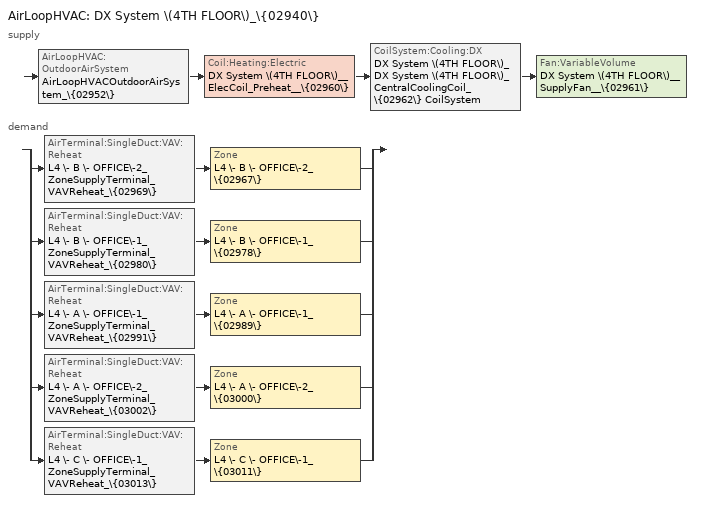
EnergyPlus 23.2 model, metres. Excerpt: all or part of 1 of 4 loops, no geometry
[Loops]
AirLoopHVAC 'DX System \(4TH FLOOR\)_\{02940\}'
 supply: AirLoopHVAC:OutdoorAirSystem 'AirLoopHVACOutdoorAirSystem_\{02952\}' > Coil:Heating:Electric 'DX System \(4TH FLOOR\)__ElecCoil_Preheat__\{02960\}' > CoilSystem:Cooling:DX 'DX System \(4TH FLOOR\)_DX System \(4TH FLOOR\)_CentralCoolingCoil_\{02962\} CoilSystem' > Fan:VariableVolume 'DX System \(4TH FLOOR\)__SupplyFan__\{02961\}'
 demand: split
  | AirTerminal:SingleDuct:VAV:Reheat 'L4 \- B \- OFFICE\-2_ZoneSupplyTerminal_VAVReheat_\{02969\}' > Zone 'L4 \- B \- OFFICE\-2_\{02967\}'
  | AirTerminal:SingleDuct:VAV:Reheat 'L4 \- B \- OFFICE\-1_ZoneSupplyTerminal_VAVReheat_\{02980\}' > Zone 'L4 \- B \- OFFICE\-1_\{02978\}'
  | AirTerminal:SingleDuct:VAV:Reheat 'L4 \- A \- OFFICE\-1_ZoneSupplyTerminal_VAVReheat_\{02991\}' > Zone 'L4 \- A \- OFFICE\-1_\{02989\}'
  | AirTerminal:SingleDuct:VAV:Reheat 'L4 \- A \- OFFICE\-2_ZoneSupplyTerminal_VAVReheat_\{03002\}' > Zone 'L4 \- A \- OFFICE\-2_\{03000\}'
  | AirTerminal:SingleDuct:VAV:Reheat 'L4 \- C \- OFFICE\-1_ZoneSupplyTerminal_VAVReheat_\{03013\}' > Zone 'L4 \- C \- OFFICE\-1_\{03011\}'
[ZoneControl:Thermostat] Temperature Difference Between Cutout And Setpoint {deltaC}=0
Name | Zone or ZoneList | Control Type Schedule | Control 1
L4 \- A \- OFFICE\-1_\{02989\} Thermostat | L4 \- A \- OFFICE\-1_\{02989\} | L4 \- A \- OFFICE\-1_\{02989\} Thermostat Schedule | DX System \(4TH FLOOR\)_Tstat_\{00067\} 2
L4 \- A \- OFFICE\-2_\{03000\} Thermostat | L4 \- A \- OFFICE\-2_\{03000\} | L4 \- A \- OFFICE\-2_\{03000\} Thermostat Schedule | DX System \(4TH FLOOR\)_Tstat_\{00067\} 3
L4 \- B \- OFFICE\-1_\{02978\} Thermostat | L4 \- B \- OFFICE\-1_\{02978\} | L4 \- B \- OFFICE\-1_\{02978\} Thermostat Schedule | DX System \(4TH FLOOR\)_Tstat_\{00067\} 1
L4 \- B \- OFFICE\-2_\{02967\} Thermostat | L4 \- B \- OFFICE\-2_\{02967\} | L4 \- B \- OFFICE\-2_\{02967\} Thermostat Schedule | DX System \(4TH FLOOR\)_Tstat_\{00067\}
L4 \- C \- OFFICE\-1_\{03011\} Thermostat | L4 \- C \- OFFICE\-1_\{03011\} | L4 \- C \- OFFICE\-1_\{03011\} Thermostat Schedule | DX System \(4TH FLOOR\)_Tstat_\{00067\} 4
[ThermostatSetpoint:DualSetpoint] Heating Setpoint Temperature Schedule=Default Fan/Thermostat Schedule_HtgSp_\{00086\}; Cooling Setpoint Temperature Schedule=Default Fan/Thermostat Schedule_ClgSp_\{00068\}
DX System \(4TH FLOOR\)_Tstat_\{00067\} 2; DX System \(4TH FLOOR\)_Tstat_\{00067\} 3; DX System \(4TH FLOOR\)_Tstat_\{00067\} 1; DX System \(4TH FLOOR\)_Tstat_\{00067\}; DX System \(4TH FLOOR\)_Tstat_\{00067\} 4
[Coil:Heating:Electric] Efficiency=1
Name | Availability Schedule | Nominal Capacity {W}
L4 \- A \- OFFICE\-1_SupplyReheat_ElectricCoil_\{02990\} | ZoneTerminalReheatCoil_Sch_\{02950\} | 2785.64
L4 \- A \- OFFICE\-2_SupplyReheat_ElectricCoil_\{03001\} | ZoneTerminalReheatCoil_Sch_\{02950\} | 3718.84
L4 \- B \- OFFICE\-1_SupplyReheat_ElectricCoil_\{02979\} | ZoneTerminalReheatCoil_Sch_\{02950\} | 2577.36
L4 \- B \- OFFICE\-2_SupplyReheat_ElectricCoil_\{02968\} | ZoneTerminalReheatCoil_Sch_\{02950\} | 3447.05
L4 \- C \- OFFICE\-1_SupplyReheat_ElectricCoil_\{03012\} | ZoneTerminalReheatCoil_Sch_\{02950\} | 3204.74
DX System \(4TH FLOOR\)__ElecCoil_Preheat__\{02960\} | PreheatCoil_Sch_\{02947\} | 35252.6
[Zone equipment]
L4 \- A \- OFFICE\-1_\{02989\}: L4 \- A \- OFFICE\-1_ZoneSupplyTerminal_VAVReheat_\{02991\}
L4 \- A \- OFFICE\-2_\{03000\}: L4 \- A \- OFFICE\-2_ZoneSupplyTerminal_VAVReheat_\{03002\}
L4 \- B \- OFFICE\-1_\{02978\}: L4 \- B \- OFFICE\-1_ZoneSupplyTerminal_VAVReheat_\{02980\}
L4 \- B \- OFFICE\-2_\{02967\}: L4 \- B \- OFFICE\-2_ZoneSupplyTerminal_VAVReheat_\{02969\}
L4 \- C \- OFFICE\-1_\{03011\}: L4 \- C \- OFFICE\-1_ZoneSupplyTerminal_VAVReheat_\{03013\}
[Sizing:Zone] Zone Cooling Design Supply Air Temperature Input Method=SupplyAirTemperature; Zone Cooling Design Supply Air Temperature {C}=12.7778; Zone Cooling Design Supply Air Temperature Difference {deltaC}=11.11; Zone Heating Design Supply Air Temperature Input Method=SupplyAirTemperature; Zone Heating Design Supply Air Temperature {C}=35; Zone Heating Design Supply Air Temperature Difference {deltaC}=11.11; Zone Cooling Design Supply Air Humidity Ratio {kgWater/kgDryAir}=0.0085; Zone Heating Design Supply Air Humidity Ratio {kgWater/kgDryAir}=0.008; Cooling Design Air Flow Method=Flow/Zone; Cooling Minimum Air Flow per Zone Floor Area {m3/s-m2}=0.000762; Cooling Minimum Air Flow {m3/s}=0; Cooling Minimum Air Flow Fraction=0; Heating Design Air Flow Method=Flow/Zone; Heating Maximum Air Flow per Zone Floor Area {m3/s-m2}=0.002032; Heating Maximum Air Flow {m3/s}=0.141576; Heating Maximum Air Flow Fraction=0.3; Account for Dedicated Outdoor Air System=No; Zone Load Sizing Method=Sensible Load Only No Latent Load; Zone Latent Cooling Design Supply Air Humidity Ratio Input Method=HumidityRatioDifference; Zone Cooling Design Supply Air Humidity Ratio Difference {kgWater/kgDryAir}=0.005; Zone Latent Heating Design Supply Air Humidity Ratio Input Method=HumidityRatioDifference; Zone Humidification Design Supply Air Humidity Ratio Difference {kgWater/kgDryAir}=0.005
Name | Design Specification Outdoor Air Object | Cooling Design Air Flow Rate {m3/s} | Heating Design Air Flow Rate {m3/s}
L4 \- A \- OFFICE\-1_\{02989\} | L4 \- A \- OFFICE\-1_\{02989\} DSOA Space List | 0.268439 | 0.104704
L4 \- A \- OFFICE\-2_\{03000\} | L4 \- A \- OFFICE\-2_\{03000\} DSOA Space List | 0.407973 | 0.13978
L4 \- B \- OFFICE\-1_\{02978\} | L4 \- B \- OFFICE\-1_\{02978\} DSOA Space List | 0.412375 | 0.0968753
L4 \- B \- OFFICE\-2_\{02967\} | L4 \- B \- OFFICE\-2_\{02967\} DSOA Space List | 0.695844 | 0.129564
L4 \- C \- OFFICE\-1_\{03011\} | L4 \- C \- OFFICE\-1_\{03011\} DSOA Space List | 0.454318 | 0.120456
[DesignSpecification:OutdoorAir] Outdoor Air Method=Sum; Outdoor Air Flow per Person {m3/s-person}=0; Outdoor Air Flow per Zone Floor Area {m3/s-m2}=0; Outdoor Air Flow per Zone {m3/s}=0; Outdoor Air Flow Air Changes per Hour {1/hr}=0
L4 \\\- A \\\- OFFICE\\\-1_\\\{02989\\\}_DesignSpecOA_\{02999\}; L4 \\\- A \\\- OFFICE\\\-2_\\\{03000\\\}_DesignSpecOA_\{03010\}; L4 \\\- B \\\- OFFICE\\\-1_\\\{02978\\\}_DesignSpecOA_\{02988\}; L4 \\\- B \\\- OFFICE\\\-2_\\\{02967\\\}_DesignSpecOA_\{02977\}; L4 \\\- C \\\- OFFICE\\\-1_\\\{03011\\\}_DesignSpecOA_\{03021\}
[DesignSpecification:OutdoorAir:SpaceList]
Name | Space Name 1 | Space Design Specification Outdoor Air Object Name 1
L4 \- A \- OFFICE\-1_\{02989\} DSOA Space List | Extruded Building 83 \- LCCA_L4 \- A \- OFFICE\-1_\{02046\} | L4 \\\- A \\\- OFFICE\\\-1_\\\{02989\\\}_DesignSpecOA_\{02999\}
L4 \- A \- OFFICE\-2_\{03000\} DSOA Space List | Extruded Building 83 \- LCCA_L4 \- A \- OFFICE\-2_\{02062\} | L4 \\\- A \\\- OFFICE\\\-2_\\\{03000\\\}_DesignSpecOA_\{03010\}
L4 \- B \- OFFICE\-1_\{02978\} DSOA Space List | Extruded Building 83 \- LCCA_L4 \- B \- OFFICE\-1_\{01940\} | L4 \\\- B \\\- OFFICE\\\-1_\\\{02978\\\}_DesignSpecOA_\{02988\}
L4 \- B \- OFFICE\-2_\{02967\} DSOA Space List | Extruded Building 83 \- LCCA_L4 \- B \- OFFICE\-2_\{01984\} | L4 \\\- B \\\- OFFICE\\\-2_\\\{02967\\\}_DesignSpecOA_\{02977\}
L4 \- C \- OFFICE\-1_\{03011\} DSOA Space List | Extruded Building 83 \- LCCA_L4 \- C \- OFFICE\-1_\{01895\} | L4 \\\- C \\\- OFFICE\\\-1_\\\{03011\\\}_DesignSpecOA_\{03021\}
[AirTerminal:SingleDuct:VAV:Reheat] Availability Schedule=Always On Discrete; Zone Minimum Air Flow Input Method=Scheduled; Constant Minimum Air Flow Fraction=0.3; Fixed Minimum Air Flow Rate {m3/s}=0; Maximum Hot Water or Steam Flow Rate {m3/s}=0; Minimum Hot Water or Steam Flow Rate {m3/s}=0; Convergence Tolerance=0.001; Damper Heating Action=ReverseWithLimits; Maximum Flow per Zone Floor Area During Reheat {m3/s-m2}=Autocalculate; Maximum Flow Fraction During Reheat=1; Maximum Reheat Air Temperature {C}=35
Name | Maximum Air Flow Rate {m3/s} | Minimum Air Flow Fraction Schedule | Reheat Coil
L4 \- A \- OFFICE\-1_ZoneSupplyTerminal_VAVReheat_\{02991\} | 0.268439 | L4 \- A \- OFFICE\-1_MinAirFlowFractionSch_\{02992\} | L4 \- A \- OFFICE\-1_SupplyReheat_ElectricCoil_\{02990\}
L4 \- A \- OFFICE\-2_ZoneSupplyTerminal_VAVReheat_\{03002\} | 0.407973 | L4 \- A \- OFFICE\-2_MinAirFlowFractionSch_\{03003\} | L4 \- A \- OFFICE\-2_SupplyReheat_ElectricCoil_\{03001\}
L4 \- B \- OFFICE\-1_ZoneSupplyTerminal_VAVReheat_\{02980\} | 0.412375 | L4 \- B \- OFFICE\-1_MinAirFlowFractionSch_\{02981\} | L4 \- B \- OFFICE\-1_SupplyReheat_ElectricCoil_\{02979\}
L4 \- B \- OFFICE\-2_ZoneSupplyTerminal_VAVReheat_\{02969\} | 0.695844 | L4 \- B \- OFFICE\-2_MinAirFlowFractionSch_\{02970\} | L4 \- B \- OFFICE\-2_SupplyReheat_ElectricCoil_\{02968\}
L4 \- C \- OFFICE\-1_ZoneSupplyTerminal_VAVReheat_\{03013\} | 0.454318 | L4 \- C \- OFFICE\-1_MinAirFlowFractionSch_\{03014\} | L4 \- C \- OFFICE\-1_SupplyReheat_ElectricCoil_\{03012\}
[AirLoopHVAC]
DX System \(4TH FLOOR\)_\{02940\}: Design Supply Air Flow Rate {m3/s}=AutoSize; Design Return Air Flow Fraction of Supply Air Flow=1
[Sizing:System]
DX System \(4TH FLOOR\)_\{02940\}: Type of Load to Size On=Sensible; Design Outdoor Air Flow Rate {m3/s}=0.591379; Central Heating Maximum System Air Flow Ratio=0.27225; Preheat Design Temperature {C}=10; Preheat Design Humidity Ratio {kgWater/kgDryAir}=0.008; Precool Design Temperature {C}=15.5556; Precool Design Humidity Ratio {kgWater/kgDryAir}=0.008; Central Cooling Design Supply Air Temperature {C}=12.7778; Central Heating Design Supply Air Temperature {C}=12.7778; Type of Zone Sum to Use=Coincident; 100% Outdoor Air in Cooling=No; 100% Outdoor Air in Heating=No; Central Cooling Design Supply Air Humidity Ratio {kgWater/kgDryAir}=0.0085; Central Heating Design Supply Air Humidity Ratio {kgWater/kgDryAir}=0.008; Cooling Supply Air Flow Rate Method=Flow/System; Cooling Supply Air Flow Rate {m3/s}=2.1722; Cooling Supply Air Flow Rate Per Floor Area {m3/s-m2}=0.00996765; Cooling Fraction of Autosized Cooling Supply Air Flow Rate=1; Cooling Supply Air Flow Rate Per Unit Cooling Capacity {m3/s-W}=3.94755e-05; Heating Supply Air Flow Rate Method=Flow/System; Heating Supply Air Flow Rate {m3/s}=2.1722; Heating Supply Air Flow Rate Per Floor Area {m3/s-m2}=0.00996765; Heating Fraction of Autosized Heating Supply Air Flow Rate=1; Heating Fraction of Autosized Cooling Supply Air Flow Rate=1; Heating Supply Air Flow Rate Per Unit Heating Capacity {m3/s-W}=3.15882e-05; System Outdoor Air Method=ZoneSum; Zone Maximum Outdoor Air Fraction=1; Cooling Design Capacity Method=CoolingDesignCapacity; Cooling Design Capacity {W}=Autosize; Cooling Design Capacity Per Floor Area {W/m2}=234.7; Fraction of Autosized Cooling Design Capacity=1; Heating Design Capacity Method=HeatingDesignCapacity; Heating Design Capacity {W}=Autosize; Heating Design Capacity Per Floor Area {W/m2}=157; Fraction of Autosized Heating Design Capacity=1; Central Cooling Capacity Control Method=VAV; Occupant Diversity=Autosize
[Controller:OutdoorAir]
OAController_\{02951\}: Minimum Outdoor Air Flow Rate {m3/s}=0.591379; Maximum Outdoor Air Flow Rate {m3/s}=0.591379; Economizer Control Type=NoEconomizer; Economizer Control Action Type=ModulateFlow; Economizer Maximum Limit Dry-Bulb Temperature {C}=28; Economizer Maximum Limit Enthalpy {J/kg}=64000; Economizer Minimum Limit Dry-Bulb Temperature {C}=-100; Lockout Type=NoLockout; Minimum Limit Type=FixedMinimum; Minimum Outdoor Air Schedule=DX System \(4TH FLOOR\)_MinOA_Schedule_\{02953\}; High Humidity Control=No; Control High Indoor Humidity Based on Outdoor Humidity Ratio=Yes; Heat Recovery Bypass Control Type=BypassWhenWithinEconomizerLimits; Economizer Operation Staging=InterlockedWithMechanicalCooling
[SetpointManager:MixedAir] Control Variable=Temperature
Node 350 OS Default SPM; Node 352 OS Default SPM
[SetpointManager:Scheduled] Control Variable=Temperature
Name | Schedule
DX System \(4TH FLOOR\)_PreheatCoilSetpointManager_\{02964\} | Schedule_SchType_Constant_\{02963\}
DX System \(4TH FLOOR\)_SupplyAirSetpointManager_\{02966\} | Schedule_SchType_Constant_\{02965\}
[CoilSystem:Cooling:DX]
DX System \(4TH FLOOR\)_DX System \(4TH FLOOR\)_CentralCoolingCoil_\{02962\} CoilSystem: Availability Schedule=CentralCoolingCoil_Sch_\{02948\}; Cooling Coil=DX System \(4TH FLOOR\)_DX System \(4TH FLOOR\)_CentralCoolingCoil_\{02962\}; Dehumidification Control Type=None
[Coil:Cooling:DX:VariableSpeed]
DX System \(4TH FLOOR\)_DX System \(4TH FLOOR\)_CentralCoolingCoil_\{02962\}: Number of Speeds=10; Nominal Speed Level=10; Gross Rated Total Cooling Capacity At Selected Nominal Speed Level {W}=107922; Rated Air Flow Rate At Selected Nominal Speed Level {m3/s}=2.1722; Nominal Time for Condensate to Begin Leaving the Coil {s}=0; Initial Moisture Evaporation Rate Divided by Steady-State AC Latent Capacity=0; Maximum Cycling Rate {cycles/hr}=2.5; Latent Capacity Time Constant {s}=60; Fan Delay Time {s}=60; Energy Part Load Fraction Curve=Curve Quadratic 321; Condenser Type=AirCooled; Evaporative Condenser Pump Rated Power Consumption {W}=0; Crankcase Heater Capacity {W}=0; Maximum Outdoor Dry-Bulb Temperature for Crankcase Heater Operation {C}=10; Minimum Outdoor Dry-Bulb Temperature for Compressor Operation {C}=-17.7778; Basin Heater Capacity {W/K}=0; Basin Heater Setpoint Temperature {C}=2; Speed Reference Unit Gross Rated Total Cooling Capacity 1 {W}=10792.2; Speed Reference Unit Gross Rated Sensible Heat Ratio 1=0.79; Speed Reference Unit Gross Rated Cooling COP 1 {W/W}=3; Speed Reference Unit Rated Air Flow Rate 1 {m3/s}=0.21722; Speed Rated Evaporator Fan Power Per Volume Flow Rate 2017 1 {W/(m3/s)}=773.3; Speed Rated Evaporator Fan Power Per Volume Flow Rate 2023 1 {W/(m3/s)}=934.4; Speed Total Cooling Capacity Function of Temperature Curve Name 1=Curve Biquadratic 193; Speed Total Cooling Capacity Function of Air Flow Fraction Curve Name 1=Curve Quadratic 322; Speed Energy Input Ratio Function of Temperature Curve Name 1=Curve Biquadratic 194; Speed Energy Input Ratio Function of Air Flow Fraction Curve Name 1=Curve Quadratic 323; Speed Reference Unit Gross Rated Total Cooling Capacity 2 {W}=21584.5; Speed Reference Unit Gross Rated Sensible Heat Ratio 2=0.79; Speed Reference Unit Gross Rated Cooling COP 2 {W/W}=3; Speed Reference Unit Rated Air Flow Rate 2 {m3/s}=0.434439; Speed Rated Evaporator Fan Power Per Volume Flow Rate 2017 2 {W/(m3/s)}=773.3; Speed Rated Evaporator Fan Power Per Volume Flow Rate 2023 2 {W/(m3/s)}=934.4; Speed Total Cooling Capacity Function of Temperature Curve Name 2=Curve Biquadratic 195; Speed Total Cooling Capacity Function of Air Flow Fraction Curve Name 2=Curve Quadratic 324; Speed Energy Input Ratio Function of Temperature Curve Name 2=Curve Biquadratic 196; Speed Energy Input Ratio Function of Air Flow Fraction Curve Name 2=Curve Quadratic 325; Speed Reference Unit Gross Rated Total Cooling Capacity 3 {W}=32376.7; Speed Reference Unit Gross Rated Sensible Heat Ratio 3=0.79; Speed Reference Unit Gross Rated Cooling COP 3 {W/W}=3; Speed Reference Unit Rated Air Flow Rate 3 {m3/s}=0.651659; Speed Rated Evaporator Fan Power Per Volume Flow Rate 2017 3 {W/(m3/s)}=773.3; Speed Rated Evaporator Fan Power Per Volume Flow Rate 2023 3 {W/(m3/s)}=934.4; Speed Total Cooling Capacity Function of Temperature Curve Name 3=Curve Biquadratic 197; Speed Total Cooling Capacity Function of Air Flow Fraction Curve Name 3=Curve Quadratic 326; Speed Energy Input Ratio Function of Temperature Curve Name 3=Curve Biquadratic 198; Speed Energy Input Ratio Function of Air Flow Fraction Curve Name 3=Curve Quadratic 327; Speed Reference Unit Gross Rated Total Cooling Capacity 4 {W}=43169; Speed Reference Unit Gross Rated Sensible Heat Ratio 4=0.79; Speed Reference Unit Gross Rated Cooling COP 4 {W/W}=3; Speed Reference Unit Rated Air Flow Rate 4 {m3/s}=0.868878; Speed Rated Evaporator Fan Power Per Volume Flow Rate 2017 4 {W/(m3/s)}=773.3; Speed Rated Evaporator Fan Power Per Volume Flow Rate 2023 4 {W/(m3/s)}=934.4; Speed Total Cooling Capacity Function of Temperature Curve Name 4=Curve Biquadratic 199; Speed Total Cooling Capacity Function of Air Flow Fraction Curve Name 4=Curve Quadratic 328; Speed Energy Input Ratio Function of Temperature Curve Name 4=Curve Biquadratic 200; Speed Energy Input Ratio Function of Air Flow Fraction Curve Name 4=Curve Quadratic 329; Speed Reference Unit Gross Rated Total Cooling Capacity 5 {W}=53961.2; Speed Reference Unit Gross Rated Sensible Heat Ratio 5=0.79; Speed Reference Unit Gross Rated Cooling COP 5 {W/W}=3; Speed Reference Unit Rated Air Flow Rate 5 {m3/s}=1.0861; Speed Rated Evaporator Fan Power Per Volume Flow Rate 2017 5 {W/(m3/s)}=773.3; Speed Rated Evaporator Fan Power Per Volume Flow Rate 2023 5 {W/(m3/s)}=934.4; Speed Total Cooling Capacity Function of Temperature Curve Name 5=Curve Biquadratic 201; Speed Total Cooling Capacity Function of Air Flow Fraction Curve Name 5=Curve Quadratic 330; Speed Energy Input Ratio Function of Temperature Curve Name 5=Curve Biquadratic 202; Speed Energy Input Ratio Function of Air Flow Fraction Curve Name 5=Curve Quadratic 331; Speed Reference Unit Gross Rated Total Cooling Capacity 6 {W}=64753.5; Speed Reference Unit Gross Rated Sensible Heat Ratio 6=0.79; Speed Reference Unit Gross Rated Cooling COP 6 {W/W}=3; Speed Reference Unit Rated Air Flow Rate 6 {m3/s}=1.30332; Speed Rated Evaporator Fan Power Per Volume Flow Rate 2017 6 {W/(m3/s)}=773.3; Speed Rated Evaporator Fan Power Per Volume Flow Rate 2023 6 {W/(m3/s)}=934.4; Speed Total Cooling Capacity Function of Temperature Curve Name 6=Curve Biquadratic 203; Speed Total Cooling Capacity Function of Air Flow Fraction Curve Name 6=Curve Quadratic 332; Speed Energy Input Ratio Function of Temperature Curve Name 6=Curve Biquadratic 204; Speed Energy Input Ratio Function of Air Flow Fraction Curve Name 6=Curve Quadratic 333; Speed Reference Unit Gross Rated Total Cooling Capacity 7 {W}=75545.7; Speed Reference Unit Gross Rated Sensible Heat Ratio 7=0.79; Speed Reference Unit Gross Rated Cooling COP 7 {W/W}=3; Speed Reference Unit Rated Air Flow Rate 7 {m3/s}=1.52054; Speed Rated Evaporator Fan Power Per Volume Flow Rate 2017 7 {W/(m3/s)}=773.3; Speed Rated Evaporator Fan Power Per Volume Flow Rate 2023 7 {W/(m3/s)}=934.4; Speed Total Cooling Capacity Function of Temperature Curve Name 7=Curve Biquadratic 205; Speed Total Cooling Capacity Function of Air Flow Fraction Curve Name 7=Curve Quadratic 334; Speed Energy Input Ratio Function of Temperature Curve Name 7=Curve Biquadratic 206; Speed Energy Input Ratio Function of Air Flow Fraction Curve Name 7=Curve Quadratic 335; Speed Reference Unit Gross Rated Total Cooling Capacity 8 {W}=86338; Speed Reference Unit Gross Rated Sensible Heat Ratio 8=0.79; Speed Reference Unit Gross Rated Cooling COP 8 {W/W}=3; Speed Reference Unit Rated Air Flow Rate 8 {m3/s}=1.73776; Speed Rated Evaporator Fan Power Per Volume Flow Rate 2017 8 {W/(m3/s)}=773.3; Speed Rated Evaporator Fan Power Per Volume Flow Rate 2023 8 {W/(m3/s)}=934.4; Speed Total Cooling Capacity Function of Temperature Curve Name 8=Curve Biquadratic 207; Speed Total Cooling Capacity Function of Air Flow Fraction Curve Name 8=Curve Quadratic 336; Speed Energy Input Ratio Function of Temperature Curve Name 8=Curve Biquadratic 208; Speed Energy Input Ratio Function of Air Flow Fraction Curve Name 8=Curve Quadratic 337; Speed Reference Unit Gross Rated Total Cooling Capacity 9 {W}=97130.2; Speed Reference Unit Gross Rated Sensible Heat Ratio 9=0.79; Speed Reference Unit Gross Rated Cooling COP 9 {W/W}=3; Speed Reference Unit Rated Air Flow Rate 9 {m3/s}=1.95498; Speed Rated Evaporator Fan Power Per Volume Flow Rate 2017 9 {W/(m3/s)}=773.3; Speed Rated Evaporator Fan Power Per Volume Flow Rate 2023 9 {W/(m3/s)}=934.4; Speed Total Cooling Capacity Function of Temperature Curve Name 9=Curve Biquadratic 209; Speed Total Cooling Capacity Function of Air Flow Fraction Curve Name 9=Curve Quadratic 338; Speed Energy Input Ratio Function of Temperature Curve Name 9=Curve Biquadratic 210; Speed Energy Input Ratio Function of Air Flow Fraction Curve Name 9=Curve Quadratic 339; Speed Reference Unit Gross Rated Total Cooling Capacity 10 {W}=107922; Speed Reference Unit Gross Rated Sensible Heat Ratio 10=0.79; Speed Reference Unit Gross Rated Cooling COP 10 {W/W}=3; Speed Reference Unit Rated Air Flow Rate 10 {m3/s}=2.1722; Speed Rated Evaporator Fan Power Per Volume Flow Rate 2017 10 {W/(m3/s)}=773.3; Speed Rated Evaporator Fan Power Per Volume Flow Rate 2023 10 {W/(m3/s)}=934.4; Speed Total Cooling Capacity Function of Temperature Curve Name 10=Curve Biquadratic 211; Speed Total Cooling Capacity Function of Air Flow Fraction Curve Name 10=Curve Quadratic 340; Speed Energy Input Ratio Function of Temperature Curve Name 10=Curve Biquadratic 212; Speed Energy Input Ratio Function of Air Flow Fraction Curve Name 10=Curve Quadratic 341
[Fan:VariableVolume]
DX System \(4TH FLOOR\)__SupplyFan__\{02961\}: Availability Schedule=DX System \(4TH FLOOR\)_Availability_\{02941\}; Fan Total Efficiency=0.54; Pressure Rise {Pa}=497.1568; Maximum Flow Rate {m3/s}=2.1722; Fan Power Minimum Flow Rate Input Method=Fraction; Fan Power Minimum Flow Fraction=0; Fan Power Minimum Air Flow Rate {m3/s}=0; Motor Efficiency=0.771429; Motor In Airstream Fraction=1; Fan Power Coefficient 1=0.208392; Fan Power Coefficient 2=0.693435; Fan Power Coefficient 3=-0.627623; Fan Power Coefficient 4=1.48407; Fan Power Coefficient 5=-0.757576
[Schedule:Year]
Default Fan/Thermostat Schedule_HtgSp_\{00086\}: Schedule_1331628668_\{00103\}, 1, 1, 12, 31
Default Fan/Thermostat Schedule_ClgSp_\{00068\}: Schedule_1331628668_\{00085\}, 1, 1, 12, 31
L4 \- A \- OFFICE\-1_MinAirFlowFractionSch_\{02992\}: Schedule_1331628668_\{02998\}, 1, 1, 12, 31
L4 \- A \- OFFICE\-2_MinAirFlowFractionSch_\{03003\}: Schedule_1331628668_\{03009\}, 1, 1, 12, 31
L4 \- B \- OFFICE\-1_MinAirFlowFractionSch_\{02981\}: Schedule_1331628668_\{02987\}, 1, 1, 12, 31
L4 \- B \- OFFICE\-2_MinAirFlowFractionSch_\{02970\}: Schedule_1331628668_\{02976\}, 1, 1, 12, 31
L4 \- C \- OFFICE\-1_MinAirFlowFractionSch_\{03014\}: Schedule_1331628668_\{03020\}, 1, 1, 12, 31
DX System \(4TH FLOOR\)_Availability_\{02941\}: Schedule_1331628668_\{02946\}, 1, 1, 12, 31
DX System \(4TH FLOOR\)_MinOA_Schedule_\{02953\}: Schedule_1331628668_\{02959\}, 1, 1, 12, 31
[Schedule:Week:Daily]
Schedule_1331628668_\{00103\}: Default Fan/Thermostat Schedule_Profile_Profile_4_HtgSp_UnoccupiedAvailable_\{00099\}_\{00100\}, Default Fan/Thermostat Schedule_Profile_Profile_2_HtgSp_UnoccupiedAvailable_\{00091\}_\{00092\}, Default Fan/Thermostat Schedule_Profile_Profile_2_HtgSp_UnoccupiedAvailable_\{00091\}_\{00092\}, Default Fan/Thermostat Schedule_Profile_Profile_2_HtgSp_UnoccupiedAvailable_\{00091\}_\{00092\}, Default Fan/Thermostat Schedule_Profile_Profile_2_HtgSp_UnoccupiedAvailable_\{00091\}_\{00092\}, Default Fan/Thermostat Schedule_Profile_Profile_2_HtgSp_UnoccupiedAvailable_\{00091\}_\{00092\}, Default Fan/Thermostat Schedule_Profile_Profile_3_HtgSp_UnoccupiedAvailable_\{00095\}_\{00096\}, Default Fan/Thermostat Schedule_Profile_Profile_4_HtgSp_UnoccupiedAvailable_\{00099\}_\{00100\}, Default Fan/Thermostat Schedule_Profile_Profile_1_HtgSp_UnoccupiedAvailable_\{00087\}_\{00088\}, DX System \(4TH FLOOR\)_Thermostat_HtgSp_at_WDD, Default Fan/Thermostat Schedule_Profile_Profile_4_HtgSp_UnoccupiedAvailable_\{00099\}_\{00100\}, Default Fan/Thermostat Schedule_Profile_Profile_4_HtgSp_UnoccupiedAvailable_\{00099\}_\{00100\}
Schedule_1331628668_\{00085\}: Default Fan/Thermostat Schedule_Profile_Profile_4_ClgSp_UnoccupiedAvailable_\{00081\}_\{00082\}, Default Fan/Thermostat Schedule_Profile_Profile_2_ClgSp_UnoccupiedAvailable_\{00073\}_\{00074\}, Default Fan/Thermostat Schedule_Profile_Profile_2_ClgSp_UnoccupiedAvailable_\{00073\}_\{00074\}, Default Fan/Thermostat Schedule_Profile_Profile_2_ClgSp_UnoccupiedAvailable_\{00073\}_\{00074\}, Default Fan/Thermostat Schedule_Profile_Profile_2_ClgSp_UnoccupiedAvailable_\{00073\}_\{00074\}, Default Fan/Thermostat Schedule_Profile_Profile_2_ClgSp_UnoccupiedAvailable_\{00073\}_\{00074\}, Default Fan/Thermostat Schedule_Profile_Profile_3_ClgSp_UnoccupiedAvailable_\{00077\}_\{00078\}, Default Fan/Thermostat Schedule_Profile_Profile_4_ClgSp_UnoccupiedAvailable_\{00081\}_\{00082\}, Default Fan/Thermostat Schedule_Profile_Profile_1_ClgSp_UnoccupiedAvailable_\{00069\}_\{00070\}, DX System \(4TH FLOOR\)_Thermostat_ClgSp_at_WDD, Default Fan/Thermostat Schedule_Profile_Profile_4_ClgSp_UnoccupiedAvailable_\{00081\}_\{00082\}, Default Fan/Thermostat Schedule_Profile_Profile_4_ClgSp_UnoccupiedAvailable_\{00081\}_\{00082\}
Schedule_1331628668_\{02998\}: Schedule1331628668_Profile_Profile_4_\{02996\}, Schedule1331628668_Profile_Profile_2_\{02994\}, Schedule1331628668_Profile_Profile_2_\{02994\}, Schedule1331628668_Profile_Profile_2_\{02994\}, Schedule1331628668_Profile_Profile_2_\{02994\}, Schedule1331628668_Profile_Profile_2_\{02994\}, Schedule1331628668_Profile_Profile_3_\{02995\}, Schedule1331628668_Profile_Profile_4_\{02996\}, Schedule1331628668_Profile_Profile_1_\{02993\}, L4 \- A \- OFFICE\-1MinFlowFraction_WDD_\{02997\}, Schedule1331628668_Profile_Profile_4_\{02996\}, Schedule1331628668_Profile_Profile_4_\{02996\}
Schedule_1331628668_\{03009\}: Schedule1331628668_Profile_Profile_4_\{03007\}, Schedule1331628668_Profile_Profile_2_\{03005\}, Schedule1331628668_Profile_Profile_2_\{03005\}, Schedule1331628668_Profile_Profile_2_\{03005\}, Schedule1331628668_Profile_Profile_2_\{03005\}, Schedule1331628668_Profile_Profile_2_\{03005\}, Schedule1331628668_Profile_Profile_3_\{03006\}, Schedule1331628668_Profile_Profile_4_\{03007\}, Schedule1331628668_Profile_Profile_1_\{03004\}, L4 \- A \- OFFICE\-2MinFlowFraction_WDD_\{03008\}, Schedule1331628668_Profile_Profile_4_\{03007\}, Schedule1331628668_Profile_Profile_4_\{03007\}
Schedule_1331628668_\{02987\}: Schedule1331628668_Profile_Profile_4_\{02985\}, Schedule1331628668_Profile_Profile_2_\{02983\}, Schedule1331628668_Profile_Profile_2_\{02983\}, Schedule1331628668_Profile_Profile_2_\{02983\}, Schedule1331628668_Profile_Profile_2_\{02983\}, Schedule1331628668_Profile_Profile_2_\{02983\}, Schedule1331628668_Profile_Profile_3_\{02984\}, Schedule1331628668_Profile_Profile_4_\{02985\}, Schedule1331628668_Profile_Profile_1_\{02982\}, L4 \- B \- OFFICE\-1MinFlowFraction_WDD_\{02986\}, Schedule1331628668_Profile_Profile_4_\{02985\}, Schedule1331628668_Profile_Profile_4_\{02985\}
Schedule_1331628668_\{02976\}: Schedule1331628668_Profile_Profile_4_\{02974\}, Schedule1331628668_Profile_Profile_2_\{02972\}, Schedule1331628668_Profile_Profile_2_\{02972\}, Schedule1331628668_Profile_Profile_2_\{02972\}, Schedule1331628668_Profile_Profile_2_\{02972\}, Schedule1331628668_Profile_Profile_2_\{02972\}, Schedule1331628668_Profile_Profile_3_\{02973\}, Schedule1331628668_Profile_Profile_4_\{02974\}, Schedule1331628668_Profile_Profile_1_\{02971\}, L4 \- B \- OFFICE\-2MinFlowFraction_WDD_\{02975\}, Schedule1331628668_Profile_Profile_4_\{02974\}, Schedule1331628668_Profile_Profile_4_\{02974\}
Schedule_1331628668_\{03020\}: Schedule1331628668_Profile_Profile_4_\{03018\}, Schedule1331628668_Profile_Profile_2_\{03016\}, Schedule1331628668_Profile_Profile_2_\{03016\}, Schedule1331628668_Profile_Profile_2_\{03016\}, Schedule1331628668_Profile_Profile_2_\{03016\}, Schedule1331628668_Profile_Profile_2_\{03016\}, Schedule1331628668_Profile_Profile_3_\{03017\}, Schedule1331628668_Profile_Profile_4_\{03018\}, Schedule1331628668_Profile_Profile_1_\{03015\}, L4 \- C \- OFFICE\-1MinFlowFraction_WDD_\{03019\}, Schedule1331628668_Profile_Profile_4_\{03018\}, Schedule1331628668_Profile_Profile_4_\{03018\}
Schedule_1331628668_\{02946\}: Schedule1331628668_Profile_Profile_4_\{02945\}, Schedule1331628668_Profile_Profile_2_\{02943\}, Schedule1331628668_Profile_Profile_2_\{02943\}, Schedule1331628668_Profile_Profile_2_\{02943\}, Schedule1331628668_Profile_Profile_2_\{02943\}, Schedule1331628668_Profile_Profile_2_\{02943\}, Schedule1331628668_Profile_Profile_3_\{02944\}, Schedule1331628668_Profile_Profile_4_\{02945\}, Schedule1331628668_Profile_Profile_1_\{02942\}, Daily_Available_\{00001\}, Schedule1331628668_Profile_Profile_4_\{02945\}, Schedule1331628668_Profile_Profile_4_\{02945\}
Schedule_1331628668_\{02959\}: DX System \(4TH FLOOR\)_MinOA_Schedule_Profile Four_\{02957\}, DX System \(4TH FLOOR\)_MinOA_Schedule_Profile Two_\{02955\}, DX System \(4TH FLOOR\)_MinOA_Schedule_Profile Two_\{02955\}, DX System \(4TH FLOOR\)_MinOA_Schedule_Profile Two_\{02955\}, DX System \(4TH FLOOR\)_MinOA_Schedule_Profile Two_\{02955\}, DX System \(4TH FLOOR\)_MinOA_Schedule_Profile Two_\{02955\}, DX System \(4TH FLOOR\)_MinOA_Schedule_Profile Three_\{02956\}, DX System \(4TH FLOOR\)_MinOA_Schedule_Profile Four_\{02957\}, DX System \(4TH FLOOR\)_MinOA_Schedule_Profile One_\{02954\}, Min_OA_WinterDesignDay_\{02958\}, DX System \(4TH FLOOR\)_MinOA_Schedule_Profile Four_\{02957\}, DX System \(4TH FLOOR\)_MinOA_Schedule_Profile Four_\{02957\}
[Schedule:Day:Interval]
Daily_Available_\{00001\}; DX System \(4TH FLOOR\)_MinOA_Schedule_Profile Four_\{02957\}; DX System \(4TH FLOOR\)_MinOA_Schedule_Profile One_\{02954\}; DX System \(4TH FLOOR\)_MinOA_Schedule_Profile Three_\{02956\}; DX System \(4TH FLOOR\)_MinOA_Schedule_Profile Two_\{02955\}; Min_OA_WinterDesignDay_\{02958\}; Schedule1331628668_Profile_Profile_1_\{02942\}; Schedule1331628668_Profile_Profile_2_\{02943\}; Schedule1331628668_Profile_Profile_3_\{02944\}; Schedule1331628668_Profile_Profile_4_\{02945\}: No, 24:00, 1
Default Fan/Thermostat Schedule_Profile_Profile_4_HtgSp_UnoccupiedAvailable_\{00099\}_\{00100\}; Default Fan/Thermostat Schedule_Profile_Profile_2_HtgSp_UnoccupiedAvailable_\{00091\}_\{00092\}; Default Fan/Thermostat Schedule_Profile_Profile_3_HtgSp_UnoccupiedAvailable_\{00095\}_\{00096\}; Default Fan/Thermostat Schedule_Profile_Profile_1_HtgSp_UnoccupiedAvailable_\{00087\}_\{00088\}; DX System \(4TH FLOOR\)_Thermostat_HtgSp_at_WDD: No, 24:00, 4.44444
Default Fan/Thermostat Schedule_Profile_Profile_4_ClgSp_UnoccupiedAvailable_\{00081\}_\{00082\}; Default Fan/Thermostat Schedule_Profile_Profile_2_ClgSp_UnoccupiedAvailable_\{00073\}_\{00074\}; Default Fan/Thermostat Schedule_Profile_Profile_3_ClgSp_UnoccupiedAvailable_\{00077\}_\{00078\}; Default Fan/Thermostat Schedule_Profile_Profile_1_ClgSp_UnoccupiedAvailable_\{00069\}_\{00070\}; DX System \(4TH FLOOR\)_Thermostat_ClgSp_at_WDD: No, 24:00, 32.2222
Schedule1331628668_Profile_Profile_4_\{02996\}; Schedule1331628668_Profile_Profile_2_\{02994\}; Schedule1331628668_Profile_Profile_3_\{02995\}; Schedule1331628668_Profile_Profile_1_\{02993\}; L4 \- A \- OFFICE\-1MinFlowFraction_WDD_\{02997\}: No, 24:00, 0.390046
Schedule1331628668_Profile_Profile_4_\{03007\}; Schedule1331628668_Profile_Profile_2_\{03005\}; Schedule1331628668_Profile_Profile_3_\{03006\}; Schedule1331628668_Profile_Profile_1_\{03004\}; L4 \- A \- OFFICE\-2MinFlowFraction_WDD_\{03008\}: No, 24:00, 0.34262
Schedule1331628668_Profile_Profile_4_\{02985\}; Schedule1331628668_Profile_Profile_2_\{02983\}; Schedule1331628668_Profile_Profile_3_\{02984\}; Schedule1331628668_Profile_Profile_1_\{02982\}; L4 \- B \- OFFICE\-1MinFlowFraction_WDD_\{02986\}: No, 24:00, 0.234921
Schedule1331628668_Profile_Profile_4_\{02974\}; Schedule1331628668_Profile_Profile_2_\{02972\}; Schedule1331628668_Profile_Profile_3_\{02973\}; Schedule1331628668_Profile_Profile_1_\{02971\}; L4 \- B \- OFFICE\-2MinFlowFraction_WDD_\{02975\}: No, 24:00, 0.186197
Schedule1331628668_Profile_Profile_4_\{03018\}; Schedule1331628668_Profile_Profile_2_\{03016\}; Schedule1331628668_Profile_Profile_3_\{03017\}; Schedule1331628668_Profile_Profile_1_\{03015\}; L4 \- C \- OFFICE\-1MinFlowFraction_WDD_\{03019\}: No, 24:00, 0.265137
[Schedule:Compact]
L4 \- A \- OFFICE\-1_\{02989\} Thermostat Schedule; L4 \- A \- OFFICE\-2_\{03000\} Thermostat Schedule; L4 \- B \- OFFICE\-1_\{02978\} Thermostat Schedule; L4 \- B \- OFFICE\-2_\{02967\} Thermostat Schedule; L4 \- C \- OFFICE\-1_\{03011\} Thermostat Schedule: Through: 12/31, For: AllDays, Until: 24:00, 4
ZoneTerminalReheatCoil_Sch_\{02950\}; CentralCoolingCoil_Sch_\{02948\}; PreheatCoil_Sch_\{02947\}: Through: 12/31, For: AllDays, Until: 24:00, 1
[Schedule:Constant]
Name | Hourly Value
Always On Discrete | 1
Schedule_SchType_Constant_\{02963\} | 10
Schedule_SchType_Constant_\{02965\} | 12.7778
[Curve:Quadratic] Coefficient3 x**2=0
Name | Coefficient1 Constant | Coefficient2 x | Minimum Value of x {BasedOnField A2} | Maximum Value of x {BasedOnField A2}
Curve Quadratic 321 | 0.85 | 0.15 | 0 | 1
Curve Quadratic 322; Curve Quadratic 323; Curve Quadratic 324; Curve Quadratic 325; Curve Quadratic 326; Curve Quadratic 327; Curve Quadratic 328; Curve Quadratic 329; Curve Quadratic 330; Curve Quadratic 331; Curve Quadratic 332; Curve Quadratic 333; Curve Quadratic 334; Curve Quadratic 335; Curve Quadratic 336; Curve Quadratic 337; Curve Quadratic 338; Curve Quadratic 339; Curve Quadratic 340; Curve Quadratic 341 | 1 | 0 | 0.5 | 1.5
[Curve:Biquadratic] Minimum Value of x {BasedOnField A2}=13.89; Maximum Value of x {BasedOnField A2}=22.22; Minimum Value of y {BasedOnField A3}=12.78; Maximum Value of y {BasedOnField A3}=51.67
Name | Coefficient1 Constant | Coefficient2 x | Coefficient3 x**2 | Coefficient4 y | Coefficient5 y**2 | Coefficient6 x*y
Curve Biquadratic 193; Curve Biquadratic 195; Curve Biquadratic 197; Curve Biquadratic 199; Curve Biquadratic 201; Curve Biquadratic 203; Curve Biquadratic 205; Curve Biquadratic 207; Curve Biquadratic 209; Curve Biquadratic 211 | 1.62534 | -0.0786551 | 0.00306798 | 0.000800209 | -3.5406e-05 | -0.000353441
Curve Biquadratic 194; Curve Biquadratic 196; Curve Biquadratic 198; Curve Biquadratic 200; Curve Biquadratic 202; Curve Biquadratic 204; Curve Biquadratic 206; Curve Biquadratic 208; Curve Biquadratic 210; Curve Biquadratic 212 | 1.42404 | -0.0593311 | 0.00260681 | 0.000886755 | -3.69191e-05 | -0.00035528
